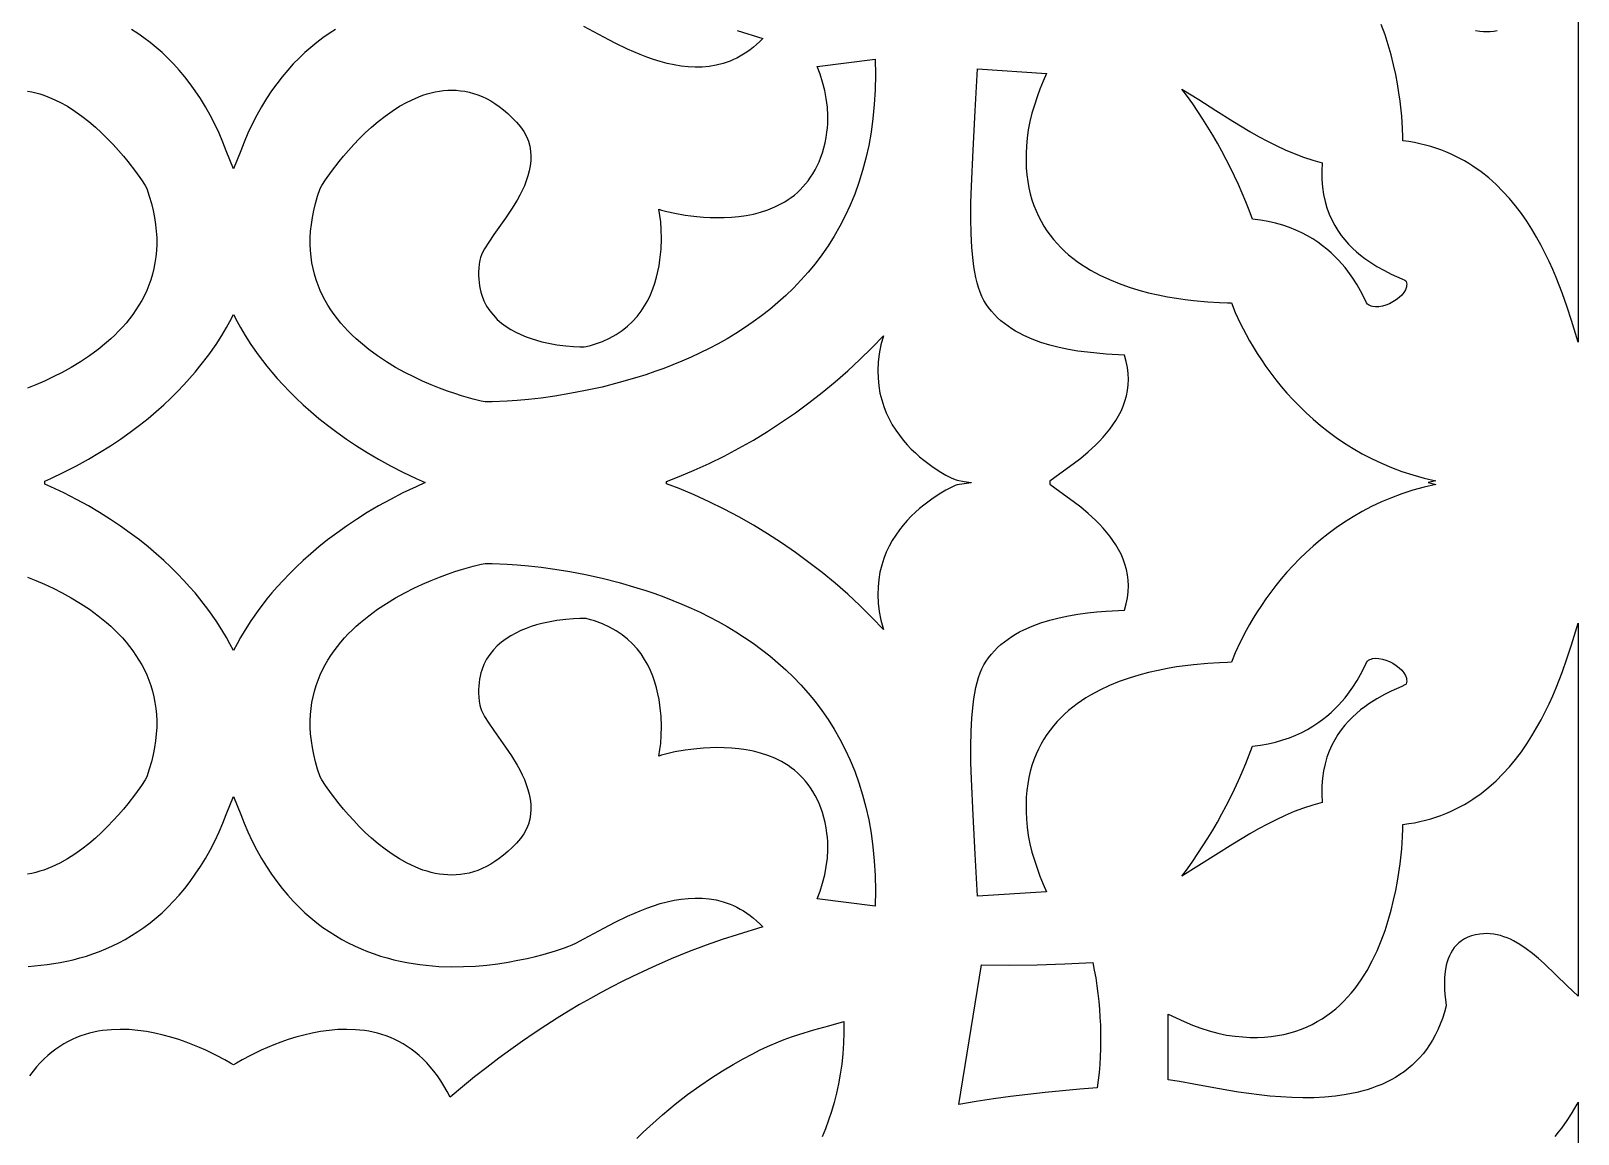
# Model space of a CAD drawing. Extents: x -270 to 270, y -847 to 847.
# Drawn here: x -10.2 to 67.5, y -32.7 to 22.6 of the extents above; entities that cross this region are included whole.
import ezdxf

# ---------------------------------------------------------------- set-up
doc = ezdxf.new("R2010")
doc.units = 0
doc.layers.add('LAYER_1', color=18, linetype='CONTINUOUS')

msp = doc.modelspace()

# ---------------------------------------------------------------- linework, layer by layer
at = {"layer": 'LAYER_1'}
for points in [[(67.5, 25.741), (67.5, 7.015), (67.166, 8.102), (66.951, 8.768), (66.696, 9.494), (66.553, 9.875), (66.397, 10.265), (66.23, 10.662), (66.049, 11.064), (65.855, 11.47), (65.646, 11.876), (65.422, 12.282), (65.183, 12.685), (64.928, 13.083), (64.655, 13.474), (64.365, 13.856), (64.057, 14.228), (63.73, 14.587), (63.384, 14.931), (63.018, 15.258), (62.631, 15.566), (62.222, 15.854), (62.01, 15.99), (61.792, 16.119), (61.568, 16.243), (61.338, 16.359), (61.103, 16.47), (60.862, 16.573), (60.615, 16.669), (60.362, 16.758), (60.102, 16.839), (59.837, 16.912), (59.565, 16.977), (59.286, 17.033), (59.002, 17.081), (58.71, 17.12), (58.707, 17.326), (58.689, 17.747), (58.646, 18.351), (58.565, 19.106), (58.506, 19.528), (58.433, 19.976), (58.346, 20.445), (58.241, 20.93), (58.117, 21.428), (57.974, 21.934), (57.809, 22.445), (57.622, 22.956)], [(5.118, 22.702), (4.803, 22.502), (4.492, 22.287), (4.185, 22.057), (3.882, 21.812), (3.584, 21.55), (3.291, 21.273), (3.003, 20.978), (2.721, 20.666), (2.446, 20.337), (2.176, 19.989), (1.914, 19.623), (1.659, 19.238), (1.412, 18.833), (1.172, 18.409), (0.942, 17.965), (0.72, 17.5), (0.535, 17.062), (0.364, 16.616), (0.191, 16.167), (-0.001, 15.72), (-0.192, 16.167), (-0.365, 16.616), (-0.536, 17.062), (-0.721, 17.5), (-0.943, 17.965), (-1.174, 18.409), (-1.413, 18.833), (-1.661, 19.238), (-1.916, 19.623), (-2.178, 19.989), (-2.447, 20.337), (-2.723, 20.666), (-3.005, 20.978), (-3.293, 21.273), (-3.586, 21.55), (-3.884, 21.812), (-4.187, 22.057), (-4.494, 22.287), (-4.805, 22.502), (-5.12, 22.702)], [(25.278, 22.659), (26.581, 22.264), (26.423, 22.105), (26.263, 21.957), (26.102, 21.82), (25.938, 21.692), (25.774, 21.574), (25.607, 21.466), (25.439, 21.367), (25.27, 21.277), (25.1, 21.195), (24.929, 21.123), (24.583, 21.002), (24.235, 20.913), (23.883, 20.853), (23.531, 20.821), (23.177, 20.814), (22.824, 20.831), (22.471, 20.87), (22.12, 20.928), (21.771, 21.005), (21.426, 21.097), (21.085, 21.203), (20.748, 21.321), (20.417, 21.45), (20.093, 21.586), (19.776, 21.729), (19.166, 22.026), (18.595, 22.325), (17.596, 22.866)], [(62.35, 22.659), (62.568, 22.621), (62.745, 22.604), (62.921, 22.6), (63.095, 22.608), (63.268, 22.628), (63.438, 22.66)], [(-10.337, 19.616), (-10.129, 19.579), (-9.922, 19.532), (-9.717, 19.475), (-9.514, 19.409), (-9.313, 19.335), (-9.114, 19.253), (-8.722, 19.067), (-8.341, 18.854), (-7.97, 18.618), (-7.612, 18.363), (-7.267, 18.093), (-6.935, 17.811), (-6.619, 17.521), (-6.319, 17.227), (-6.036, 16.932), (-5.772, 16.641), (-5.526, 16.357), (-5.301, 16.083), (-4.915, 15.584), (-4.623, 15.172), (-4.433, 14.877), (-4.353, 14.73), (-4.226, 14.352), (-4.119, 13.982), (-4.031, 13.62), (-3.962, 13.266), (-3.91, 12.919), (-3.875, 12.581), (-3.857, 12.251), (-3.855, 11.928), (-3.869, 11.614), (-3.898, 11.306), (-3.942, 11.007), (-3.999, 10.714), (-4.07, 10.43), (-4.153, 10.152), (-4.249, 9.882), (-4.357, 9.619), (-4.476, 9.363), (-4.606, 9.114), (-4.746, 8.872), (-4.895, 8.637), (-5.053, 8.409), (-5.22, 8.188), (-5.395, 7.973), (-5.577, 7.765), (-5.766, 7.563), (-5.962, 7.368), (-6.163, 7.179), (-6.369, 6.997), (-6.795, 6.651), (-7.235, 6.329), (-7.685, 6.031), (-8.141, 5.756), (-8.597, 5.504), (-9.05, 5.274), (-9.496, 5.066), (-9.929, 4.878), (-10.345, 4.711)], [(-10.345, -4.768), (-9.929, -4.935), (-9.496, -5.123), (-9.05, -5.331), (-8.597, -5.561), (-8.141, -5.813), (-7.685, -6.088), (-7.235, -6.386), (-6.795, -6.708), (-6.369, -7.054), (-6.163, -7.237), (-5.962, -7.425), (-5.766, -7.62), (-5.577, -7.822), (-5.395, -8.03), (-5.22, -8.245), (-5.053, -8.466), (-4.895, -8.695), (-4.746, -8.93), (-4.606, -9.171), (-4.476, -9.42), (-4.357, -9.676), (-4.249, -9.939), (-4.153, -10.209), (-4.07, -10.487), (-3.999, -10.772), (-3.942, -11.064), (-3.898, -11.364), (-3.869, -11.671), (-3.855, -11.986), (-3.857, -12.308), (-3.875, -12.639), (-3.91, -12.977), (-3.962, -13.323), (-4.031, -13.677), (-4.119, -14.039), (-4.226, -14.409), (-4.353, -14.788), (-4.433, -14.935), (-4.623, -15.229), (-4.915, -15.641), (-5.301, -16.141), (-5.526, -16.414), (-5.772, -16.698), (-6.036, -16.99), (-6.319, -17.284), (-6.619, -17.578), (-6.935, -17.868), (-7.267, -18.15), (-7.612, -18.42), (-7.97, -18.675), (-8.341, -18.911), (-8.722, -19.124), (-9.114, -19.311), (-9.313, -19.393), (-9.514, -19.467), (-9.717, -19.532), (-9.922, -19.589), (-10.129, -19.636), (-10.337, -19.673)], [(-10.314, -24.3), (-9.674, -24.248), (-9.351, -24.21), (-9.026, -24.163), (-8.7, -24.107), (-8.372, -24.042), (-8.044, -23.966), (-7.715, -23.879), (-7.386, -23.782), (-7.058, -23.673), (-6.731, -23.553), (-6.405, -23.42), (-6.08, -23.275), (-5.757, -23.117), (-5.437, -22.945), (-5.12, -22.759), (-4.805, -22.559), (-4.494, -22.344), (-4.187, -22.115), (-3.884, -21.869), (-3.586, -21.608), (-3.293, -21.33), (-3.005, -21.035), (-2.723, -20.724), (-2.447, -20.394), (-2.178, -20.046), (-1.916, -19.68), (-1.661, -19.295), (-1.413, -18.891), (-1.174, -18.467), (-0.943, -18.022), (-0.721, -17.557), (-0.536, -17.12), (-0.365, -16.674), (-0.192, -16.225), (-0.001, -15.777), (0.191, -16.225), (0.364, -16.674), (0.535, -17.12), (0.72, -17.557), (0.942, -18.022), (1.172, -18.467), (1.412, -18.891), (1.659, -19.295), (1.914, -19.68), (2.176, -20.046), (2.446, -20.394), (2.721, -20.724), (3.003, -21.035), (3.291, -21.33), (3.584, -21.608), (3.882, -21.869), (4.185, -22.115), (4.492, -22.344), (4.803, -22.559), (5.118, -22.759), (5.435, -22.945), (5.756, -23.117), (6.078, -23.275), (6.403, -23.42), (6.729, -23.553), (7.056, -23.673), (7.385, -23.782), (7.713, -23.879), (8.042, -23.966), (8.37, -24.042), (8.698, -24.107), (9.025, -24.163), (9.35, -24.21), (9.673, -24.248), (10.312, -24.3), (10.939, -24.32), (11.552, -24.314), (12.146, -24.285), (12.719, -24.235), (13.267, -24.169), (13.789, -24.088), (14.28, -23.998), (14.737, -23.901), (15.158, -23.801), (15.54, -23.701), (16.172, -23.514), (16.609, -23.367), (16.828, -23.287), (16.995, -23.22), (17.179, -23.135), (17.596, -22.923), (18.595, -22.382), (19.166, -22.083), (19.776, -21.786), (20.093, -21.644), (20.417, -21.507), (20.748, -21.379), (21.085, -21.26), (21.426, -21.154), (21.771, -21.062), (22.12, -20.986), (22.471, -20.927), (22.824, -20.889), (23.177, -20.872), (23.531, -20.878), (23.883, -20.911), (24.235, -20.97), (24.583, -21.06), (24.929, -21.18), (25.1, -21.253), (25.27, -21.334), (25.439, -21.424), (25.607, -21.523), (25.774, -21.631), (25.938, -21.749), (26.102, -21.877), (26.263, -22.015), (26.423, -22.163), (26.581, -22.321), (25.278, -22.717), (24.535, -22.961), (23.736, -23.242), (22.882, -23.563), (21.978, -23.928), (21.027, -24.341), (20.031, -24.806), (19.518, -25.06), (18.996, -25.328), (18.463, -25.61), (17.922, -25.909), (17.373, -26.223), (16.815, -26.553), (16.249, -26.901), (15.676, -27.266), (15.096, -27.649), (14.51, -28.05), (13.917, -28.47), (13.319, -28.91), (12.716, -29.369), (12.107, -29.849), (11.494, -30.35), (10.877, -30.872), (10.725, -30.579), (10.567, -30.301), (10.403, -30.039), (10.234, -29.792), (10.06, -29.559), (9.881, -29.341), (9.698, -29.137), (9.51, -28.947), (9.318, -28.77), (9.122, -28.607), (8.923, -28.455), (8.721, -28.316), (8.515, -28.189), (8.307, -28.074), (8.096, -27.97), (7.882, -27.876), (7.667, -27.794), (7.45, -27.721), (7.232, -27.658), (7.012, -27.605), (6.791, -27.56), (6.57, -27.525), (6.348, -27.497), (6.126, -27.478), (5.682, -27.463), (5.24, -27.475), (4.803, -27.512), (4.372, -27.572), (3.949, -27.651), (3.536, -27.747), (3.136, -27.856), (2.751, -27.977), (2.382, -28.105), (2.031, -28.239), (1.701, -28.375), (1.394, -28.511), (0.856, -28.77), (0.434, -28.994), (0.143, -29.16), (-0.001, -29.245), (-0.145, -29.16), (-0.435, -28.994), (-0.858, -28.77), (-1.396, -28.511), (-1.703, -28.375), (-2.033, -28.239), (-2.383, -28.105), (-2.752, -27.977), (-3.138, -27.856), (-3.538, -27.747), (-3.95, -27.651), (-4.373, -27.572), (-4.805, -27.512), (-5.242, -27.475), (-5.684, -27.463), (-6.128, -27.478), (-6.35, -27.497), (-6.572, -27.525), (-6.793, -27.56), (-7.014, -27.605), (-7.234, -27.658), (-7.452, -27.721), (-7.669, -27.794), (-7.884, -27.876), (-8.097, -27.97), (-8.308, -28.074), (-8.517, -28.189), (-8.722, -28.316), (-8.925, -28.455), (-9.124, -28.607), (-9.32, -28.77), (-9.512, -28.947), (-9.7, -29.137), (-9.883, -29.341), (-10.062, -29.559), (-10.236, -29.792)], [(20.247, -32.941), (20.57, -32.624), (20.893, -32.318), (21.538, -31.743), (22.175, -31.214), (22.8, -30.73), (23.409, -30.29), (23.996, -29.892), (24.557, -29.536), (25.088, -29.22), (25.583, -28.942), (26.037, -28.701), (26.446, -28.497), (26.805, -28.327), (27.355, -28.087), (27.647, -27.97), (28.014, -27.836), (28.385, -27.712), (29.133, -27.488), (29.886, -27.278), (30.637, -27.061), (30.641, -27.615), (30.625, -28.156), (30.59, -28.685), (30.535, -29.201), (30.464, -29.704), (30.375, -30.194), (30.271, -30.671), (30.153, -31.135), (30.021, -31.586), (29.876, -32.023), (29.72, -32.448), (29.554, -32.86)], [(66.343, -32.839), (66.518, -32.629), (66.679, -32.425), (66.957, -32.04), (67.178, -31.699), (67.341, -31.42), (67.448, -31.22), (67.5, -31.116), (67.5, -45.68)]]:
    msp.add_lwpolyline(points, dxfattribs=at)
for points in [[(32.226, 20.441), (32.212, 19.685), (32.171, 18.952), (32.103, 18.243), (32.009, 17.557), (31.891, 16.892), (31.748, 16.25), (31.582, 15.63), (31.395, 15.03), (31.185, 14.452), (30.956, 13.894), (30.707, 13.356), (30.439, 12.838), (30.153, 12.34), (29.851, 11.86), (29.532, 11.4), (29.198, 10.957), (28.85, 10.533), (28.489, 10.126), (28.115, 9.736), (27.729, 9.363), (27.333, 9.007), (26.926, 8.666), (26.511, 8.342), (26.088, 8.032), (25.657, 7.738), (25.22, 7.459), (24.777, 7.193), (24.33, 6.942), (23.88, 6.704), (23.426, 6.479), (22.97, 6.267), (22.514, 6.068), (22.057, 5.88), (21.601, 5.704), (21.146, 5.54), (20.694, 5.386), (20.245, 5.243), (19.361, 4.987), (18.5, 4.769), (17.671, 4.586), (16.88, 4.435), (16.133, 4.313), (15.439, 4.217), (14.803, 4.144), (14.234, 4.091), (13.738, 4.055), (12.994, 4.024), (12.627, 4.026), (12.429, 4.061), (12.026, 4.16), (11.451, 4.325), (11.11, 4.435), (10.74, 4.563), (10.344, 4.711), (9.927, 4.878), (9.494, 5.066), (9.049, 5.274), (8.595, 5.504), (8.139, 5.756), (7.684, 6.031), (7.234, 6.329), (6.794, 6.651), (6.368, 6.997), (6.161, 7.179), (5.96, 7.368), (5.765, 7.563), (5.576, 7.765), (5.393, 7.973), (5.219, 8.188), (5.052, 8.409), (4.893, 8.637), (4.744, 8.872), (4.604, 9.114), (4.474, 9.363), (4.355, 9.619), (4.248, 9.882), (4.152, 10.152), (4.068, 10.43), (3.997, 10.714), (3.94, 11.007), (3.896, 11.306), (3.868, 11.614), (3.854, 11.928), (3.855, 12.251), (3.873, 12.581), (3.908, 12.919), (3.96, 13.266), (4.03, 13.62), (4.118, 13.982), (4.225, 14.352), (4.351, 14.73), (4.431, 14.877), (4.622, 15.172), (4.914, 15.584), (5.299, 16.083), (5.524, 16.357), (5.77, 16.641), (6.035, 16.932), (6.317, 17.227), (6.617, 17.521), (6.934, 17.811), (7.265, 18.093), (7.61, 18.363), (7.969, 18.618), (8.339, 18.854), (8.721, 19.067), (9.112, 19.253), (9.311, 19.335), (9.512, 19.409), (9.715, 19.475), (9.92, 19.532), (10.127, 19.579), (10.335, 19.616), (10.545, 19.643), (10.756, 19.659), (10.968, 19.664), (11.181, 19.657), (11.396, 19.637), (11.611, 19.606), (11.826, 19.56), (12.043, 19.502), (12.259, 19.429), (12.476, 19.341), (12.693, 19.239), (12.911, 19.121), (13.128, 18.987), (13.345, 18.837), (13.561, 18.669), (13.777, 18.485), (13.993, 18.282), (14.207, 18.062), (14.407, 17.826), (14.571, 17.587), (14.703, 17.345), (14.803, 17.101), (14.874, 16.855), (14.917, 16.608), (14.935, 16.359), (14.928, 16.11), (14.9, 15.861), (14.851, 15.612), (14.784, 15.363), (14.7, 15.117), (14.601, 14.871), (14.49, 14.628), (14.367, 14.388), (14.235, 14.15), (13.951, 13.686), (13.652, 13.239), (13.067, 12.414), (12.811, 12.042), (12.598, 11.702), (12.513, 11.546), (12.444, 11.398), (12.394, 11.261), (12.363, 11.134), (12.335, 10.93), (12.315, 10.733), (12.305, 10.542), (12.304, 10.358), (12.31, 10.179), (12.326, 10.007), (12.349, 9.84), (12.379, 9.679), (12.417, 9.524), (12.463, 9.374), (12.573, 9.091), (12.709, 8.83), (12.867, 8.588), (13.046, 8.366), (13.243, 8.163), (13.456, 7.978), (13.684, 7.81), (13.923, 7.658), (14.171, 7.521), (14.426, 7.4), (14.687, 7.292), (14.95, 7.197), (15.214, 7.114), (15.476, 7.043), (15.734, 6.983), (16.229, 6.891), (16.682, 6.832), (17.074, 6.799), (17.388, 6.787), (17.606, 6.788), (17.71, 6.797), (17.925, 6.852), (18.131, 6.914), (18.52, 7.055), (18.879, 7.218), (19.208, 7.402), (19.509, 7.605), (19.784, 7.825), (20.032, 8.06), (20.257, 8.309), (20.458, 8.569), (20.636, 8.839), (20.794, 9.117), (20.932, 9.402), (21.051, 9.691), (21.153, 9.983), (21.239, 10.275), (21.309, 10.568), (21.366, 10.857), (21.41, 11.142), (21.442, 11.422), (21.464, 11.693), (21.482, 12.205), (21.472, 12.664), (21.445, 13.056), (21.409, 13.367), (21.351, 13.688), (21.483, 13.647), (21.761, 13.574), (22.163, 13.487), (22.671, 13.398), (22.959, 13.357), (23.265, 13.322), (23.587, 13.294), (23.924, 13.275), (24.272, 13.266), (24.629, 13.27), (24.993, 13.289), (25.361, 13.323), (25.731, 13.376), (26.099, 13.448), (26.465, 13.542), (26.824, 13.659), (27.176, 13.802), (27.517, 13.972), (27.682, 14.067), (27.844, 14.171), (28.003, 14.281), (28.156, 14.4), (28.306, 14.527), (28.45, 14.662), (28.59, 14.806), (28.724, 14.959), (28.852, 15.121), (28.974, 15.292), (29.09, 15.472), (29.199, 15.663), (29.301, 15.863), (29.396, 16.074), (29.483, 16.295), (29.562, 16.526), (29.633, 16.769), (29.696, 17.022), (29.749, 17.287), (29.794, 17.564), (29.818, 17.77), (29.834, 17.978), (29.841, 18.397), (29.815, 18.818), (29.761, 19.237), (29.68, 19.653), (29.575, 20.062), (29.447, 20.463), (29.3, 20.853), (32.212, 21.22)], [(40.814, 20.505), (40.647, 20.115), (40.488, 19.721), (40.339, 19.321), (40.204, 18.916), (40.083, 18.507), (39.981, 18.094), (39.9, 17.676), (39.841, 17.255), (39.807, 16.863), (39.789, 16.483), (39.786, 16.116), (39.8, 15.761), (39.829, 15.419), (39.872, 15.088), (39.929, 14.769), (40, 14.461), (40.084, 14.164), (40.18, 13.879), (40.289, 13.604), (40.409, 13.34), (40.54, 13.086), (40.682, 12.842), (40.834, 12.609), (40.995, 12.385), (41.165, 12.17), (41.344, 11.965), (41.531, 11.77), (41.726, 11.583), (41.927, 11.404), (42.135, 11.235), (42.349, 11.073), (42.569, 10.92), (42.794, 10.774), (43.023, 10.636), (43.492, 10.382), (43.974, 10.157), (44.464, 9.958), (44.958, 9.783), (45.451, 9.631), (45.941, 9.501), (46.422, 9.391), (46.892, 9.298), (47.345, 9.222), (47.777, 9.161), (48.186, 9.112), (48.914, 9.047), (49.497, 9.014), (49.903, 8.998), (50.099, 8.987), (50.293, 8.511), (50.539, 7.977), (50.838, 7.396), (51.008, 7.091), (51.192, 6.778), (51.39, 6.458), (51.602, 6.132), (51.829, 5.802), (52.071, 5.47), (52.328, 5.135), (52.6, 4.799), (52.887, 4.464), (53.191, 4.131), (53.51, 3.801), (53.845, 3.476), (54.197, 3.155), (54.565, 2.842), (54.95, 2.537), (55.352, 2.241), (55.771, 1.955), (56.208, 1.681), (56.662, 1.421), (57.134, 1.174), (57.625, 0.943), (58.133, 0.728), (58.66, 0.532), (59.206, 0.354), (59.771, 0.197), (60.355, 0.06), (59.979, -0.029), (60.355, -0.118), (59.771, -0.255), (59.206, -0.412), (58.66, -0.589), (58.133, -0.786), (57.625, -1), (57.134, -1.231), (56.662, -1.478), (56.208, -1.739), (55.771, -2.013), (55.352, -2.298), (54.95, -2.594), (54.565, -2.899), (54.197, -3.213), (53.845, -3.533), (53.51, -3.859), (53.191, -4.189), (52.887, -4.522), (52.6, -4.857), (52.328, -5.192), (52.071, -5.527), (51.829, -5.86), (51.602, -6.19), (51.39, -6.515), (51.192, -6.835), (51.008, -7.148), (50.838, -7.453), (50.539, -8.034), (50.293, -8.568), (50.099, -9.045), (49.903, -9.056), (49.497, -9.071), (48.914, -9.104), (48.186, -9.17), (47.777, -9.218), (47.345, -9.28), (46.892, -9.356), (46.422, -9.448), (45.941, -9.559), (45.451, -9.689), (44.958, -9.84), (44.464, -10.015), (43.974, -10.214), (43.492, -10.44), (43.023, -10.693), (42.794, -10.831), (42.569, -10.977), (42.349, -11.13), (42.135, -11.292), (41.927, -11.462), (41.726, -11.64), (41.531, -11.827), (41.344, -12.023), (41.165, -12.228), (40.995, -12.442), (40.834, -12.666), (40.682, -12.9), (40.54, -13.143), (40.409, -13.397), (40.289, -13.661), (40.18, -13.936), (40.084, -14.222), (40, -14.518), (39.929, -14.826), (39.872, -15.145), (39.829, -15.476), (39.8, -15.819), (39.786, -16.174), (39.789, -16.541), (39.807, -16.92), (39.841, -17.312), (39.9, -17.734), (39.981, -18.151), (40.083, -18.564), (40.204, -18.973), (40.339, -19.378), (40.488, -19.778), (40.647, -20.173), (40.814, -20.562), (37.356, -20.783), (37.237, -18.678), (37.125, -16.713), (37.044, -14.905), (37.022, -14.065), (37.017, -13.271), (37.03, -12.524), (37.066, -11.827), (37.126, -11.182), (37.166, -10.88), (37.214, -10.592), (37.269, -10.317), (37.333, -10.057), (37.404, -9.812), (37.485, -9.581), (37.574, -9.366), (37.673, -9.166), (37.782, -8.981), (37.9, -8.813), (38.046, -8.635), (38.199, -8.466), (38.36, -8.306), (38.528, -8.155), (38.703, -8.012), (38.885, -7.877), (39.073, -7.751), (39.266, -7.632), (39.465, -7.52), (39.669, -7.416), (40.092, -7.228), (40.53, -7.065), (40.982, -6.926), (41.444, -6.809), (41.914, -6.711), (42.388, -6.631), (42.865, -6.567), (43.34, -6.516), (43.812, -6.477), (44.733, -6.424), (44.821, -6.109), (44.882, -5.802), (44.917, -5.503), (44.927, -5.211), (44.915, -4.927), (44.881, -4.651), (44.826, -4.382), (44.753, -4.121), (44.662, -3.868), (44.555, -3.622), (44.434, -3.384), (44.299, -3.153), (44.152, -2.93), (43.995, -2.715), (43.829, -2.507), (43.656, -2.307), (43.476, -2.114), (43.291, -1.929), (42.913, -1.581), (42.532, -1.263), (42.16, -0.975), (41.487, -0.488), (40.984, -0.118), (41.006, -0.101), (41.006, 0.044), (40.984, 0.06), (41.487, 0.431), (42.16, 0.918), (42.532, 1.206), (42.913, 1.524), (43.291, 1.872), (43.476, 2.057), (43.656, 2.25), (43.829, 2.45), (43.995, 2.658), (44.152, 2.873), (44.299, 3.096), (44.434, 3.326), (44.555, 3.565), (44.662, 3.81), (44.753, 4.064), (44.826, 4.325), (44.881, 4.593), (44.915, 4.87), (44.927, 5.154), (44.917, 5.445), (44.882, 5.745), (44.821, 6.052), (44.733, 6.367), (43.812, 6.419), (43.34, 6.459), (42.865, 6.51), (42.388, 6.574), (41.914, 6.654), (41.444, 6.752), (40.982, 6.869), (40.53, 7.008), (40.092, 7.17), (39.669, 7.358), (39.465, 7.463), (39.266, 7.574), (39.073, 7.693), (38.885, 7.82), (38.703, 7.954), (38.528, 8.097), (38.36, 8.248), (38.199, 8.408), (38.046, 8.577), (37.9, 8.755), (37.782, 8.924), (37.673, 9.108), (37.574, 9.308), (37.485, 9.524), (37.404, 9.754), (37.333, 10), (37.269, 10.26), (37.214, 10.534), (37.166, 10.823), (37.126, 11.125), (37.066, 11.77), (37.03, 12.467), (37.017, 13.213), (37.022, 14.008), (37.044, 14.848), (37.125, 16.656), (37.237, 18.621), (37.356, 20.726)], [(48.461, 19.188), (49.311, 18.646), (50.165, 18.11), (51.028, 17.592), (51.464, 17.346), (51.905, 17.109), (52.349, 16.885), (52.799, 16.676), (53.254, 16.482), (53.715, 16.306), (54.183, 16.15), (54.658, 16.015), (54.635, 15.589), (54.639, 15.183), (54.668, 14.797), (54.721, 14.43), (54.796, 14.083), (54.891, 13.755), (55.005, 13.444), (55.136, 13.151), (55.282, 12.876), (55.441, 12.616), (55.612, 12.373), (55.793, 12.146), (55.982, 11.933), (56.178, 11.735), (56.379, 11.551), (56.583, 11.38), (56.788, 11.222), (56.993, 11.077), (57.395, 10.822), (57.775, 10.611), (58.12, 10.439), (58.648, 10.199), (58.804, 10.122), (58.849, 10.093), (58.87, 10.068), (58.889, 10), (58.897, 9.931), (58.895, 9.861), (58.884, 9.791), (58.835, 9.651), (58.755, 9.514), (58.648, 9.381), (58.518, 9.256), (58.37, 9.141), (58.207, 9.037), (58.036, 8.949), (57.858, 8.876), (57.68, 8.823), (57.506, 8.792), (57.339, 8.785), (57.184, 8.804), (57.113, 8.824), (57.046, 8.851), (56.985, 8.886), (56.929, 8.93), (56.884, 8.999), (56.813, 9.14), (56.578, 9.598), (56.408, 9.896), (56.199, 10.227), (55.946, 10.58), (55.802, 10.763), (55.646, 10.947), (55.478, 11.133), (55.296, 11.318), (55.101, 11.502), (54.892, 11.683), (54.669, 11.86), (54.432, 12.031), (54.179, 12.197), (53.91, 12.354), (53.626, 12.503), (53.325, 12.642), (53.007, 12.77), (52.672, 12.885), (52.319, 12.987), (51.948, 13.073), (51.558, 13.144), (51.149, 13.197), (50.986, 13.634), (50.814, 14.067), (50.634, 14.498), (50.446, 14.925), (50.25, 15.349), (50.047, 15.769), (49.836, 16.185), (49.617, 16.597), (49.391, 17.005), (49.158, 17.408), (48.917, 17.806), (48.67, 18.2), (48.415, 18.588), (48.154, 18.97), (47.886, 19.347), (47.612, 19.718)], [(0.182, 8.058), (0.353, 7.749), (0.582, 7.36), (0.877, 6.902), (1.241, 6.382), (1.68, 5.811), (1.929, 5.508), (2.199, 5.197), (2.49, 4.877), (2.804, 4.55), (3.14, 4.217), (3.499, 3.879), (3.882, 3.537), (4.289, 3.193), (4.722, 2.848), (5.18, 2.503), (5.665, 2.158), (6.177, 1.816), (6.717, 1.477), (7.285, 1.142), (7.882, 0.813), (8.509, 0.491), (9.166, 0.177), (9.626, -0.029), (9.166, -0.234), (8.509, -0.549), (7.882, -0.871), (7.285, -1.2), (6.717, -1.534), (6.177, -1.873), (5.665, -2.216), (5.18, -2.56), (4.722, -2.906), (4.289, -3.251), (3.882, -3.595), (3.499, -3.936), (3.14, -4.274), (2.804, -4.607), (2.49, -4.934), (2.199, -5.254), (1.929, -5.566), (1.68, -5.868), (1.241, -6.439), (0.877, -6.959), (0.582, -7.418), (0.353, -7.806), (0.182, -8.115), (-0.001, -8.458), (-0.184, -8.115), (-0.354, -7.806), (-0.584, -7.418), (-0.878, -6.959), (-1.243, -6.439), (-1.682, -5.868), (-1.931, -5.566), (-2.201, -5.254), (-2.492, -4.934), (-2.805, -4.607), (-3.141, -4.274), (-3.5, -3.936), (-3.883, -3.595), (-4.291, -3.251), (-4.723, -2.906), (-5.182, -2.56), (-5.667, -2.216), (-6.179, -1.873), (-6.719, -1.534), (-7.287, -1.2), (-7.884, -0.871), (-8.511, -0.549), (-9.168, -0.234), (-9.466, -0.101), (-9.466, 0.044), (-9.168, 0.177), (-8.511, 0.491), (-7.884, 0.813), (-7.287, 1.142), (-6.719, 1.477), (-6.179, 1.816), (-5.667, 2.158), (-5.182, 2.503), (-4.723, 2.848), (-4.291, 3.193), (-3.883, 3.537), (-3.5, 3.879), (-3.141, 4.217), (-2.805, 4.55), (-2.492, 4.877), (-2.201, 5.197), (-1.931, 5.508), (-1.682, 5.811), (-1.243, 6.382), (-0.878, 6.902), (-0.584, 7.36), (-0.354, 7.749), (-0.184, 8.058), (-0.001, 8.401)], [(32.506, 6.879), (32.42, 6.438), (32.368, 6.012), (32.347, 5.602), (32.356, 5.208), (32.393, 4.83), (32.455, 4.466), (32.54, 4.118), (32.647, 3.786), (32.773, 3.468), (32.916, 3.165), (33.075, 2.878), (33.247, 2.605), (33.43, 2.346), (33.623, 2.103), (33.823, 1.873), (34.027, 1.658), (34.235, 1.458), (34.444, 1.271), (34.652, 1.099), (35.057, 0.795), (35.434, 0.547), (35.765, 0.353), (36.036, 0.212), (36.23, 0.124), (36.33, 0.087), (36.683, 0.025), (37.039, -0.026), (37.027, -0.029), (37.039, -0.031), (36.683, -0.082), (36.33, -0.144), (36.23, -0.181), (36.036, -0.27), (35.765, -0.411), (35.434, -0.605), (35.057, -0.853), (34.652, -1.156), (34.444, -1.329), (34.235, -1.515), (34.027, -1.716), (33.823, -1.931), (33.623, -2.16), (33.43, -2.404), (33.247, -2.662), (33.075, -2.935), (32.916, -3.223), (32.773, -3.525), (32.647, -3.843), (32.54, -4.176), (32.455, -4.524), (32.393, -4.887), (32.356, -5.266), (32.347, -5.66), (32.368, -6.07), (32.42, -6.495), (32.506, -6.937), (32.627, -7.394), (32.048, -6.79), (31.45, -6.202), (30.834, -5.632), (30.201, -5.079), (29.552, -4.544), (28.888, -4.029), (28.209, -3.532), (27.518, -3.056), (26.813, -2.6), (26.097, -2.166), (25.37, -1.753), (24.632, -1.362), (23.886, -0.994), (23.131, -0.649), (22.369, -0.329), (21.745, -0.087), (21.745, 0.03), (22.369, 0.271), (23.131, 0.592), (23.886, 0.936), (24.632, 1.304), (25.37, 1.695), (26.097, 2.108), (26.813, 2.543), (27.518, 2.999), (28.209, 3.475), (28.888, 3.971), (29.552, 4.487), (30.201, 5.021), (30.834, 5.574), (31.45, 6.145), (32.048, 6.732), (32.627, 7.336)], [(13.738, -4.113), (14.234, -4.148), (14.803, -4.201), (15.439, -4.274), (16.133, -4.37), (16.88, -4.492), (17.671, -4.643), (18.5, -4.826), (19.361, -5.044), (20.245, -5.3), (20.694, -5.443), (21.146, -5.597), (21.601, -5.761), (22.057, -5.937), (22.514, -6.125), (22.97, -6.324), (23.426, -6.536), (23.88, -6.761), (24.33, -6.999), (24.777, -7.251), (25.22, -7.516), (25.657, -7.796), (26.088, -8.09), (26.511, -8.399), (26.926, -8.724), (27.333, -9.064), (27.729, -9.42), (28.115, -9.793), (28.489, -10.183), (28.85, -10.59), (29.198, -11.015), (29.532, -11.457), (29.851, -11.918), (30.153, -12.397), (30.439, -12.896), (30.707, -13.414), (30.956, -13.951), (31.185, -14.509), (31.395, -15.088), (31.582, -15.687), (31.748, -16.308), (31.891, -16.95), (32.009, -17.614), (32.103, -18.3), (32.171, -19.01), (32.212, -19.742), (32.226, -20.498), (32.212, -21.278), (29.3, -20.91), (29.447, -20.52), (29.575, -20.12), (29.68, -19.71), (29.761, -19.294), (29.815, -18.875), (29.841, -18.455), (29.834, -18.036), (29.818, -17.828), (29.794, -17.621), (29.749, -17.345), (29.696, -17.08), (29.633, -16.826), (29.562, -16.584), (29.483, -16.352), (29.396, -16.131), (29.301, -15.92), (29.199, -15.72), (29.09, -15.53), (28.974, -15.349), (28.852, -15.178), (28.724, -15.016), (28.59, -14.864), (28.45, -14.72), (28.306, -14.584), (28.156, -14.457), (28.003, -14.339), (27.844, -14.228), (27.682, -14.125), (27.517, -14.029), (27.176, -13.859), (26.824, -13.717), (26.465, -13.599), (26.099, -13.505), (25.731, -13.433), (25.361, -13.38), (24.993, -13.346), (24.629, -13.328), (24.272, -13.324), (23.924, -13.332), (23.587, -13.351), (23.265, -13.379), (22.959, -13.415), (22.671, -13.455), (22.163, -13.544), (21.761, -13.632), (21.483, -13.704), (21.351, -13.746), (21.409, -13.424), (21.445, -13.113), (21.472, -12.721), (21.482, -12.262), (21.464, -11.75), (21.442, -11.479), (21.41, -11.2), (21.366, -10.914), (21.309, -10.625), (21.239, -10.333), (21.153, -10.04), (21.051, -9.748), (20.932, -9.459), (20.794, -9.174), (20.636, -8.896), (20.458, -8.626), (20.257, -8.366), (20.032, -8.118), (19.784, -7.882), (19.509, -7.663), (19.208, -7.46), (18.879, -7.276), (18.52, -7.112), (18.131, -6.971), (17.925, -6.91), (17.71, -6.854), (17.606, -6.846), (17.388, -6.844), (17.074, -6.857), (16.682, -6.889), (16.229, -6.948), (15.734, -7.04), (15.476, -7.101), (15.214, -7.172), (14.95, -7.254), (14.687, -7.349), (14.426, -7.457), (14.171, -7.579), (13.923, -7.715), (13.684, -7.867), (13.456, -8.035), (13.243, -8.22), (13.046, -8.424), (12.867, -8.645), (12.709, -8.887), (12.573, -9.149), (12.463, -9.432), (12.417, -9.581), (12.379, -9.736), (12.349, -9.897), (12.326, -10.064), (12.31, -10.236), (12.304, -10.415), (12.305, -10.6), (12.315, -10.79), (12.335, -10.988), (12.363, -11.191), (12.394, -11.318), (12.444, -11.456), (12.513, -11.603), (12.598, -11.76), (12.811, -12.099), (13.067, -12.471), (13.652, -13.297), (13.951, -13.743), (14.235, -14.207), (14.367, -14.445), (14.49, -14.685), (14.601, -14.929), (14.7, -15.174), (14.784, -15.421), (14.851, -15.669), (14.9, -15.918), (14.928, -16.167), (14.935, -16.417), (14.917, -16.665), (14.874, -16.913), (14.803, -17.159), (14.703, -17.403), (14.571, -17.645), (14.407, -17.883), (14.207, -18.119), (13.993, -18.34), (13.777, -18.542), (13.561, -18.727), (13.345, -18.894), (13.128, -19.044), (12.911, -19.178), (12.693, -19.296), (12.476, -19.399), (12.259, -19.486), (12.043, -19.559), (11.826, -19.618), (11.611, -19.663), (11.396, -19.695), (11.181, -19.714), (10.968, -19.721), (10.756, -19.716), (10.545, -19.7), (10.335, -19.673), (10.127, -19.636), (9.92, -19.589), (9.715, -19.532), (9.512, -19.467), (9.311, -19.393), (9.112, -19.311), (8.721, -19.124), (8.339, -18.911), (7.969, -18.675), (7.61, -18.42), (7.265, -18.15), (6.934, -17.868), (6.617, -17.578), (6.317, -17.284), (6.035, -16.99), (5.77, -16.698), (5.524, -16.414), (5.299, -16.141), (4.914, -15.641), (4.622, -15.229), (4.431, -14.935), (4.351, -14.788), (4.225, -14.409), (4.118, -14.039), (4.03, -13.677), (3.96, -13.323), (3.908, -12.977), (3.873, -12.639), (3.855, -12.308), (3.854, -11.986), (3.868, -11.671), (3.896, -11.364), (3.94, -11.064), (3.997, -10.772), (4.068, -10.487), (4.152, -10.209), (4.248, -9.939), (4.355, -9.676), (4.474, -9.42), (4.604, -9.171), (4.744, -8.93), (4.893, -8.695), (5.052, -8.466), (5.219, -8.245), (5.393, -8.03), (5.576, -7.822), (5.765, -7.62), (5.96, -7.425), (6.161, -7.237), (6.368, -7.054), (6.794, -6.708), (7.234, -6.386), (7.684, -6.088), (8.139, -5.813), (8.595, -5.561), (9.049, -5.331), (9.494, -5.123), (9.927, -4.935), (10.344, -4.768), (10.74, -4.621), (11.11, -4.493), (11.451, -4.383), (12.026, -4.217), (12.429, -4.119), (12.627, -4.083), (12.994, -4.081)], [(67.5, -25.799), (66.95, -25.275), (66.386, -24.718), (65.806, -24.164), (65.508, -23.899), (65.206, -23.648), (64.898, -23.416), (64.585, -23.206), (64.265, -23.024), (64.103, -22.944), (63.939, -22.873), (63.774, -22.812), (63.607, -22.759), (63.438, -22.717), (63.268, -22.686), (63.095, -22.666), (62.921, -22.657), (62.745, -22.662), (62.568, -22.679), (62.35, -22.717), (62.15, -22.771), (61.968, -22.839), (61.802, -22.92), (61.652, -23.014), (61.517, -23.119), (61.396, -23.234), (61.288, -23.359), (61.193, -23.491), (61.111, -23.631), (61.039, -23.776), (60.979, -23.926), (60.928, -24.079), (60.887, -24.236), (60.828, -24.552), (60.797, -24.866), (60.789, -25.17), (60.797, -25.454), (60.815, -25.71), (60.86, -26.103), (60.878, -26.282), (60.791, -26.604), (60.693, -26.912), (60.584, -27.206), (60.464, -27.485), (60.334, -27.751), (60.195, -28.004), (60.046, -28.245), (59.888, -28.472), (59.721, -28.687), (59.546, -28.89), (59.362, -29.081), (59.171, -29.261), (58.972, -29.429), (58.766, -29.587), (58.554, -29.734), (58.335, -29.87), (58.11, -29.997), (57.879, -30.114), (57.642, -30.221), (57.401, -30.319), (57.155, -30.409), (56.905, -30.49), (56.65, -30.562), (56.392, -30.627), (55.866, -30.733), (55.329, -30.81), (54.784, -30.862), (54.234, -30.89), (53.681, -30.896), (53.128, -30.883), (52.578, -30.853), (52.034, -30.809), (51.498, -30.753), (50.973, -30.686), (50.461, -30.612), (49.966, -30.533), (49.036, -30.369), (48.204, -30.212), (47.493, -30.081), (46.923, -29.994), (46.923, -26.699), (47.324, -26.892), (47.732, -27.076), (48.146, -27.247), (48.564, -27.403), (48.988, -27.54), (49.416, -27.656), (49.849, -27.747), (50.286, -27.811), (50.67, -27.845), (51.043, -27.863), (51.404, -27.864), (51.754, -27.849), (52.092, -27.818), (52.419, -27.772), (52.735, -27.712), (53.04, -27.638), (53.335, -27.55), (53.619, -27.45), (53.893, -27.337), (54.157, -27.212), (54.411, -27.076), (54.656, -26.928), (54.891, -26.771), (55.117, -26.604), (55.334, -26.427), (55.542, -26.242), (55.741, -26.048), (55.931, -25.847), (56.114, -25.638), (56.288, -25.422), (56.454, -25.201), (56.612, -24.974), (56.763, -24.741), (56.907, -24.504), (57.172, -24.018), (57.41, -23.52), (57.622, -23.013), (57.809, -22.502), (57.974, -21.992), (58.117, -21.486), (58.241, -20.988), (58.346, -20.502), (58.433, -20.034), (58.506, -19.586), (58.565, -19.163), (58.646, -18.409), (58.689, -17.804), (58.707, -17.383), (58.71, -17.178), (59.002, -17.139), (59.286, -17.091), (59.565, -17.034), (59.837, -16.969), (60.102, -16.896), (60.362, -16.815), (60.615, -16.727), (60.862, -16.63), (61.103, -16.527), (61.338, -16.417), (61.568, -16.3), (61.792, -16.177), (62.01, -16.047), (62.222, -15.912), (62.631, -15.624), (63.018, -15.315), (63.384, -14.988), (63.73, -14.644), (64.057, -14.285), (64.365, -13.914), (64.655, -13.531), (64.928, -13.14), (65.183, -12.742), (65.422, -12.339), (65.646, -11.934), (65.855, -11.527), (66.049, -11.122), (66.23, -10.72), (66.397, -10.323), (66.553, -9.933), (66.696, -9.552), (66.951, -8.826), (67.166, -8.16), (67.5, -7.073)], [(57.506, -8.849), (57.68, -8.881), (57.858, -8.934), (58.036, -9.006), (58.207, -9.095), (58.37, -9.198), (58.518, -9.314), (58.648, -9.439), (58.755, -9.571), (58.835, -9.708), (58.884, -9.848), (58.895, -9.918), (58.897, -9.988), (58.889, -10.057), (58.87, -10.126), (58.849, -10.15), (58.804, -10.179), (58.648, -10.256), (58.12, -10.497), (57.775, -10.668), (57.395, -10.879), (56.993, -11.134), (56.788, -11.28), (56.583, -11.437), (56.379, -11.608), (56.178, -11.792), (55.982, -11.99), (55.793, -12.203), (55.612, -12.431), (55.441, -12.674), (55.282, -12.933), (55.136, -13.209), (55.005, -13.502), (54.891, -13.812), (54.796, -14.141), (54.721, -14.488), (54.668, -14.854), (54.639, -15.24), (54.635, -15.646), (54.658, -16.073), (54.183, -16.207), (53.715, -16.363), (53.254, -16.539), (52.799, -16.733), (52.349, -16.943), (51.905, -17.167), (51.464, -17.403), (51.028, -17.65), (50.165, -18.167), (49.311, -18.704), (48.461, -19.245), (47.612, -19.776), (47.886, -19.405), (48.154, -19.028), (48.415, -18.645), (48.67, -18.257), (48.917, -17.864), (49.158, -17.465), (49.391, -17.062), (49.617, -16.654), (49.836, -16.242), (50.047, -15.826), (50.25, -15.406), (50.446, -14.982), (50.634, -14.555), (50.814, -14.124), (50.986, -13.691), (51.149, -13.255), (51.558, -13.201), (51.948, -13.131), (52.319, -13.044), (52.672, -12.943), (53.007, -12.827), (53.325, -12.7), (53.626, -12.561), (53.91, -12.412), (54.179, -12.254), (54.432, -12.089), (54.669, -11.917), (54.892, -11.74), (55.101, -11.559), (55.296, -11.375), (55.478, -11.19), (55.646, -11.005), (55.802, -10.82), (55.946, -10.638), (56.199, -10.284), (56.408, -9.954), (56.578, -9.656), (56.813, -9.198), (56.884, -9.057), (56.929, -8.987), (56.985, -8.944), (57.046, -8.909), (57.113, -8.881), (57.184, -8.861), (57.339, -8.842)], [(43.214, -24.492), (43.283, -24.88), (43.343, -25.27), (43.395, -25.663), (43.438, -26.056), (43.474, -26.451), (43.5, -26.847), (43.519, -27.244), (43.529, -27.64), (43.53, -28.037), (43.524, -28.434), (43.508, -28.83), (43.485, -29.225), (43.453, -29.619), (43.412, -30.012), (43.363, -30.402), (42.491, -30.466), (41.62, -30.54), (40.75, -30.627), (39.881, -30.724), (39.013, -30.833), (38.146, -30.953), (37.281, -31.084), (36.418, -31.226), (37.547, -24.223), (38.945, -24.238), (40.343, -24.223), (41.741, -24.179), (43.137, -24.106)]]:
    msp.add_lwpolyline(points, close=True, dxfattribs=at)

doc.saveas('drawing.dxf')
